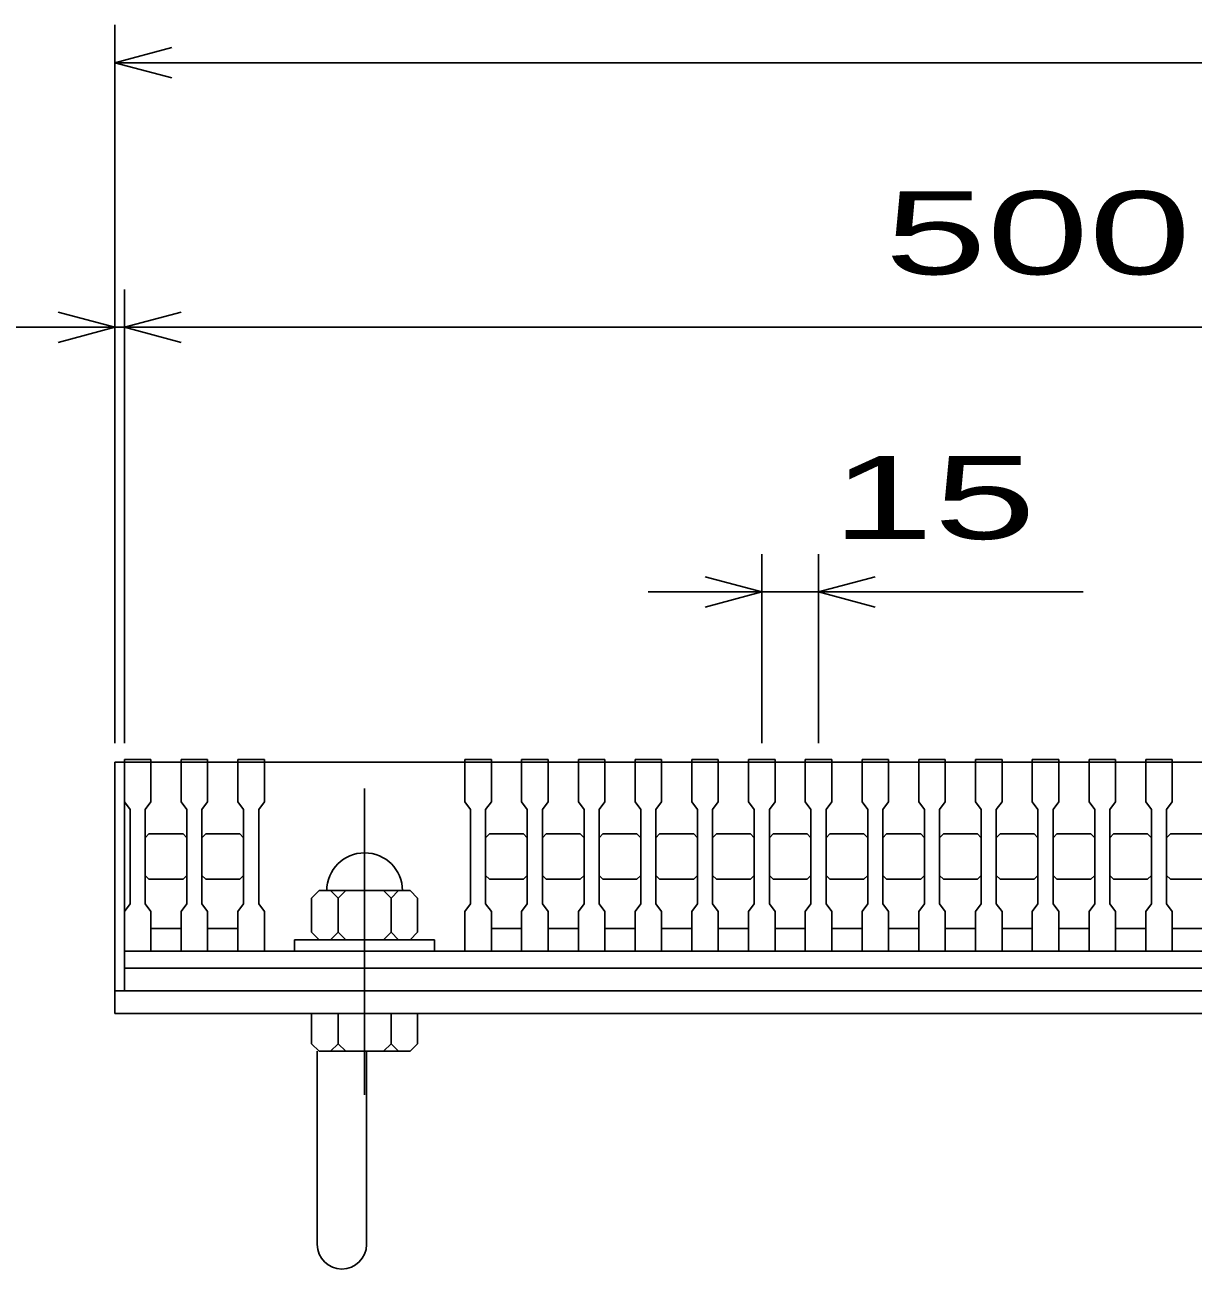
# Model space of a CAD drawing. Units: millimetres, scale not verified. Extents: x -1820 to 1731, y -1282 to 1054.
# Drawn here: x -1378.8 to -1070, y -651.1 to -322 of the extents above; entities that cross this region are included whole.
import ezdxf
from ezdxf.enums import TextEntityAlignment as Align

# ---------------------------------------------------------------- set-up
doc = ezdxf.new("R2010")
doc.units = ezdxf.units.MM
doc.header["$LTSCALE"] = 10
doc.linetypes.add('CHAIN', pattern=[18.5, 12, -1.5, 3.5, -1.5])
for name, color, linetype, lineweight in [('16', 3, 'Continuous', 25), ('19', 6, 'Continuous', 25), ('22', 2, 'Continuous', 25)]:
    doc.layers.add(name, color=color, linetype=linetype, lineweight=lineweight)
doc.styles.add('ベクトル', font='')
doc.styles.get('ベクトル').set_extended_font_data('ベクトル')

msp = doc.modelspace()

# ---------------------------------------------------------------- linework, layer by layer
at = {"layer": '16'}
for p, q in [((-1352.5, -517), (-1352.5, -516.3)), ((-1352.5, -516.3), (-1345.5, -516.3)), ((-1345.5, -516.3), (-1345.5, -517)), ((-1337.5, -517), (-1337.5, -516.3)), ((-1337.5, -516.3), (-1330.5, -516.3)), ((-1330.5, -516.3), (-1330.5, -517)), ((-1322.5, -517), (-1322.5, -516.3)), ((-1322.5, -516.3), (-1315.5, -516.3)), ((-1315.5, -516.3), (-1315.5, -517)), ((-1262.5, -517), (-1262.5, -516.3)), ((-1262.5, -516.3), (-1255.5, -516.3)), ((-1255.5, -516.3), (-1255.5, -517)), ((-1247.5, -517), (-1247.5, -516.3)), ((-1247.5, -516.3), (-1240.5, -516.3)), ((-1240.5, -516.3), (-1240.5, -517)), ((-1232.5, -517), (-1232.5, -516.3)), ((-1232.5, -516.3), (-1225.5, -516.3)), ((-1225.5, -516.3), (-1225.5, -517)), ((-1217.5, -517), (-1217.5, -516.3)), ((-1217.5, -516.3), (-1210.5, -516.3)), ((-1210.5, -516.3), (-1210.5, -517)), ((-1202.5, -517), (-1202.5, -516.3)), ((-1202.5, -516.3), (-1195.5, -516.3)), ((-1195.5, -516.3), (-1195.5, -517)), ((-1187.5, -517), (-1187.5, -516.3)), ((-1187.5, -516.3), (-1180.5, -516.3)), ((-1180.5, -516.3), (-1180.5, -517)), ((-1172.5, -517), (-1172.5, -516.3)), ((-1172.5, -516.3), (-1165.5, -516.3)), ((-1165.5, -516.3), (-1165.5, -517)), ((-1157.5, -517), (-1157.5, -516.3)), ((-1157.5, -516.3), (-1150.5, -516.3)), ((-1150.5, -516.3), (-1150.5, -517)), ((-1142.5, -517), (-1142.5, -516.3)), ((-1142.5, -516.3), (-1135.5, -516.3)), ((-1135.5, -516.3), (-1135.5, -517)), ((-1127.5, -517), (-1127.5, -516.3)), ((-1127.5, -516.3), (-1120.5, -516.3)), ((-1120.5, -516.3), (-1120.5, -517)), ((-1112.5, -517), (-1112.5, -516.3)), ((-1112.5, -516.3), (-1105.5, -516.3)), ((-1105.5, -516.3), (-1105.5, -517)), ((-1097.5, -517), (-1097.5, -516.3)), ((-1097.5, -516.3), (-1090.5, -516.3)), ((-1090.5, -516.3), (-1090.5, -517)), ((-1082.5, -517), (-1082.5, -516.3)), ((-1082.5, -516.3), (-1075.5, -516.3)), ((-1075.5, -516.3), (-1075.5, -517)), ((-1352.5, -517), (-1352.5, -527.5)), ((-1345.5, -517), (-1352.5, -517)), ((-1352.5, -517), (-1352.5, -561)), ((-1352.5, -517), (-852.5, -517)), ((-1345.5, -527.5), (-1345.5, -517)), ((-1337.5, -517), (-1337.5, -527.5)), ((-1330.5, -517), (-1337.5, -517)), ((-1330.5, -527.5), (-1330.5, -517)), ((-1322.5, -517), (-1322.5, -527.5)), ((-1315.5, -517), (-1322.5, -517)), ((-1315.5, -527.5), (-1315.5, -517)), ((-1315.5, -517), (-1262.5, -517)), ((-1262.5, -517), (-1262.5, -527.5)), ((-1255.5, -517), (-1262.5, -517)), ((-1255.5, -527.5), (-1255.5, -517)), ((-1247.5, -517), (-1247.5, -527.5)), ((-1240.5, -517), (-1247.5, -517)), ((-1240.5, -527.5), (-1240.5, -517)), ((-1232.5, -517), (-1232.5, -527.5)), ((-1225.5, -517), (-1232.5, -517)), ((-1225.5, -527.5), (-1225.5, -517)), ((-1217.5, -517), (-1217.5, -527.5)), ((-1210.5, -517), (-1217.5, -517)), ((-1210.5, -527.5), (-1210.5, -517)), ((-1202.5, -517), (-1202.5, -527.5)), ((-1195.5, -517), (-1202.5, -517)), ((-1195.5, -527.5), (-1195.5, -517)), ((-1187.5, -517), (-1187.5, -527.5)), ((-1180.5, -517), (-1187.5, -517)), ((-1180.5, -527.5), (-1180.5, -517)), ((-1172.5, -517), (-1172.5, -527.5)), ((-1165.5, -517), (-1172.5, -517)), ((-1165.5, -527.5), (-1165.5, -517)), ((-1157.5, -517), (-1157.5, -527.5)), ((-1150.5, -517), (-1157.5, -517)), ((-1150.5, -527.5), (-1150.5, -517)), ((-1142.5, -517), (-1142.5, -527.5)), ((-1135.5, -517), (-1142.5, -517)), ((-1135.5, -527.5), (-1135.5, -517)), ((-1127.5, -517), (-1127.5, -527.5)), ((-1120.5, -517), (-1127.5, -517)), ((-1120.5, -527.5), (-1120.5, -517)), ((-1112.5, -517), (-1112.5, -527.5)), ((-1105.5, -517), (-1112.5, -517)), ((-1105.5, -527.5), (-1105.5, -517)), ((-1097.5, -517), (-1097.5, -527.5)), ((-1090.5, -517), (-1097.5, -517)), ((-1090.5, -527.5), (-1090.5, -517)), ((-1082.5, -517), (-1082.5, -527.5)), ((-1075.5, -517), (-1082.5, -517)), ((-1075.5, -527.5), (-1075.5, -517)), ((-1352.5, -527.5), (-1351, -529.5)), ((-1351, -529.5), (-1351, -554.5)), ((-1347, -529.5), (-1345.5, -527.5)), ((-1347, -554.5), (-1347, -529.5)), ((-1337.5, -527.5), (-1336, -529.5)), ((-1336, -529.5), (-1336, -554.5)), ((-1332, -529.5), (-1330.5, -527.5)), ((-1332, -554.5), (-1332, -529.5)), ((-1322.5, -527.5), (-1321, -529.5)), ((-1321, -529.5), (-1321, -554.5)), ((-1317, -529.5), (-1315.5, -527.5)), ((-1317, -554.5), (-1317, -529.5)), ((-1262.5, -527.5), (-1261, -529.5)), ((-1261, -529.5), (-1261, -554.5)), ((-1257, -529.5), (-1255.5, -527.5)), ((-1257, -554.5), (-1257, -529.5)), ((-1247.5, -527.5), (-1246, -529.5)), ((-1246, -529.5), (-1246, -554.5)), ((-1242, -529.5), (-1240.5, -527.5)), ((-1242, -554.5), (-1242, -529.5)), ((-1232.5, -527.5), (-1231, -529.5)), ((-1231, -529.5), (-1231, -554.5)), ((-1227, -529.5), (-1225.5, -527.5)), ((-1227, -554.5), (-1227, -529.5)), ((-1217.5, -527.5), (-1216, -529.5)), ((-1216, -529.5), (-1216, -554.5)), ((-1212, -529.5), (-1210.5, -527.5)), ((-1212, -554.5), (-1212, -529.5)), ((-1202.5, -527.5), (-1201, -529.5)), ((-1201, -529.5), (-1201, -554.5)), ((-1197, -529.5), (-1195.5, -527.5)), ((-1197, -554.5), (-1197, -529.5)), ((-1187.5, -527.5), (-1186, -529.5)), ((-1186, -529.5), (-1186, -554.5)), ((-1182, -529.5), (-1180.5, -527.5)), ((-1182, -554.5), (-1182, -529.5)), ((-1172.5, -527.5), (-1171, -529.5)), ((-1171, -529.5), (-1171, -554.5)), ((-1167, -529.5), (-1165.5, -527.5)), ((-1167, -554.5), (-1167, -529.5)), ((-1157.5, -527.5), (-1156, -529.5)), ((-1156, -529.5), (-1156, -554.5)), ((-1152, -529.5), (-1150.5, -527.5)), ((-1152, -554.5), (-1152, -529.5)), ((-1142.5, -527.5), (-1141, -529.5)), ((-1141, -529.5), (-1141, -554.5)), ((-1137, -529.5), (-1135.5, -527.5)), ((-1137, -554.5), (-1137, -529.5)), ((-1127.5, -527.5), (-1126, -529.5)), ((-1126, -529.5), (-1126, -554.5)), ((-1122, -529.5), (-1120.5, -527.5)), ((-1122, -554.5), (-1122, -529.5)), ((-1112.5, -527.5), (-1111, -529.5)), ((-1111, -529.5), (-1111, -554.5)), ((-1107, -529.5), (-1105.5, -527.5)), ((-1107, -554.5), (-1107, -529.5)), ((-1097.5, -527.5), (-1096, -529.5)), ((-1096, -529.5), (-1096, -554.5)), ((-1092, -529.5), (-1090.5, -527.5)), ((-1092, -554.5), (-1092, -529.5)), ((-1082.5, -527.5), (-1081, -529.5)), ((-1081, -529.5), (-1081, -554.5)), ((-1077, -529.5), (-1075.5, -527.5)), ((-1077, -554.5), (-1077, -529.5)), ((-1347, -537), (-1346, -536)), ((-1346, -536), (-1337, -536)), ((-1337, -536), (-1336, -537)), ((-1332, -537), (-1331, -536)), ((-1331, -536), (-1322, -536)), ((-1322, -536), (-1321, -537)), ((-1257, -537), (-1256, -536)), ((-1256, -536), (-1247, -536)), ((-1247, -536), (-1246, -537)), ((-1242, -537), (-1241, -536)), ((-1241, -536), (-1232, -536)), ((-1232, -536), (-1231, -537)), ((-1227, -537), (-1226, -536)), ((-1226, -536), (-1217, -536)), ((-1217, -536), (-1216, -537)), ((-1212, -537), (-1211, -536)), ((-1211, -536), (-1202, -536)), ((-1202, -536), (-1201, -537)), ((-1197, -537), (-1196, -536)), ((-1196, -536), (-1187, -536)), ((-1187, -536), (-1186, -537)), ((-1182, -537), (-1181, -536)), ((-1181, -536), (-1172, -536)), ((-1172, -536), (-1171, -537)), ((-1167, -537), (-1166, -536)), ((-1166, -536), (-1157, -536)), ((-1157, -536), (-1156, -537)), ((-1152, -537), (-1151, -536)), ((-1151, -536), (-1142, -536)), ((-1142, -536), (-1141, -537)), ((-1137, -537), (-1136, -536)), ((-1136, -536), (-1127, -536)), ((-1127, -536), (-1126, -537)), ((-1122, -537), (-1121, -536)), ((-1121, -536), (-1112, -536)), ((-1112, -536), (-1111, -537)), ((-1107, -537), (-1106, -536)), ((-1106, -536), (-1097, -536)), ((-1097, -536), (-1096, -537)), ((-1092, -537), (-1091, -536)), ((-1091, -536), (-1082, -536)), ((-1082, -536), (-1081, -537)), ((-1077, -537), (-1076, -536)), ((-1076, -536), (-1067, -536)), ((-1346, -548), (-1347, -547)), ((-1337, -548), (-1346, -548)), ((-1336, -547), (-1337, -548)), ((-1331, -548), (-1332, -547)), ((-1322, -548), (-1331, -548)), ((-1321, -547), (-1322, -548)), ((-1256, -548), (-1257, -547)), ((-1247, -548), (-1256, -548)), ((-1246, -547), (-1247, -548)), ((-1241, -548), (-1242, -547)), ((-1232, -548), (-1241, -548)), ((-1231, -547), (-1232, -548)), ((-1226, -548), (-1227, -547)), ((-1217, -548), (-1226, -548)), ((-1216, -547), (-1217, -548)), ((-1211, -548), (-1212, -547)), ((-1202, -548), (-1211, -548)), ((-1201, -547), (-1202, -548)), ((-1196, -548), (-1197, -547)), ((-1187, -548), (-1196, -548)), ((-1186, -547), (-1187, -548)), ((-1181, -548), (-1182, -547)), ((-1172, -548), (-1181, -548)), ((-1171, -547), (-1172, -548)), ((-1166, -548), (-1167, -547)), ((-1157, -548), (-1166, -548)), ((-1156, -547), (-1157, -548)), ((-1151, -548), (-1152, -547)), ((-1142, -548), (-1151, -548)), ((-1141, -547), (-1142, -548)), ((-1136, -548), (-1137, -547)), ((-1127, -548), (-1136, -548)), ((-1126, -547), (-1127, -548)), ((-1121, -548), (-1122, -547)), ((-1112, -548), (-1121, -548)), ((-1111, -547), (-1112, -548)), ((-1106, -548), (-1107, -547)), ((-1097, -548), (-1106, -548)), ((-1096, -547), (-1097, -548)), ((-1091, -548), (-1092, -547)), ((-1082, -548), (-1091, -548)), ((-1081, -547), (-1082, -548)), ((-1076, -548), (-1077, -547)), ((-1067, -548), (-1076, -548)), ((-1301, -551), (-1303, -553)), ((-1277, -551), (-1301, -551)), ((-1296, -553), (-1298, -551)), ((-1294, -551), (-1296, -553)), ((-1282, -553), (-1284, -551)), ((-1280, -551), (-1282, -553)), ((-1275, -553), (-1277, -551)), ((-1351, -554.5), (-1352.5, -556.5)), ((-1345.5, -556.5), (-1347, -554.5)), ((-1336, -554.5), (-1337.5, -556.5)), ((-1330.5, -556.5), (-1332, -554.5)), ((-1321, -554.5), (-1322.5, -556.5)), ((-1315.5, -556.5), (-1317, -554.5)), ((-1303, -553), (-1303, -562)), ((-1296, -562), (-1296, -553)), ((-1282, -562), (-1282, -553)), ((-1275, -562), (-1275, -553)), ((-1261, -554.5), (-1262.5, -556.5)), ((-1255.5, -556.5), (-1257, -554.5)), ((-1246, -554.5), (-1247.5, -556.5)), ((-1240.5, -556.5), (-1242, -554.5)), ((-1231, -554.5), (-1232.5, -556.5)), ((-1225.5, -556.5), (-1227, -554.5)), ((-1216, -554.5), (-1217.5, -556.5)), ((-1210.5, -556.5), (-1212, -554.5)), ((-1201, -554.5), (-1202.5, -556.5)), ((-1195.5, -556.5), (-1197, -554.5)), ((-1186, -554.5), (-1187.5, -556.5)), ((-1180.5, -556.5), (-1182, -554.5)), ((-1171, -554.5), (-1172.5, -556.5)), ((-1165.5, -556.5), (-1167, -554.5)), ((-1156, -554.5), (-1157.5, -556.5)), ((-1150.5, -556.5), (-1152, -554.5)), ((-1141, -554.5), (-1142.5, -556.5)), ((-1135.5, -556.5), (-1137, -554.5)), ((-1126, -554.5), (-1127.5, -556.5)), ((-1120.5, -556.5), (-1122, -554.5)), ((-1111, -554.5), (-1112.5, -556.5)), ((-1105.5, -556.5), (-1107, -554.5)), ((-1096, -554.5), (-1097.5, -556.5)), ((-1090.5, -556.5), (-1092, -554.5)), ((-1081, -554.5), (-1082.5, -556.5)), ((-1075.5, -556.5), (-1077, -554.5)), ((-1352.5, -556.5), (-1352.5, -567)), ((-1345.5, -567), (-1345.5, -556.5)), ((-1337.5, -556.5), (-1337.5, -567)), ((-1330.5, -567), (-1330.5, -556.5)), ((-1322.5, -556.5), (-1322.5, -567)), ((-1315.5, -567), (-1315.5, -556.5)), ((-1262.5, -556.5), (-1262.5, -567)), ((-1255.5, -567), (-1255.5, -556.5)), ((-1247.5, -556.5), (-1247.5, -567)), ((-1240.5, -567), (-1240.5, -556.5)), ((-1232.5, -556.5), (-1232.5, -567)), ((-1225.5, -567), (-1225.5, -556.5)), ((-1217.5, -556.5), (-1217.5, -567)), ((-1210.5, -567), (-1210.5, -556.5)), ((-1202.5, -556.5), (-1202.5, -567)), ((-1195.5, -567), (-1195.5, -556.5)), ((-1187.5, -556.5), (-1187.5, -567)), ((-1180.5, -567), (-1180.5, -556.5)), ((-1172.5, -556.5), (-1172.5, -567)), ((-1165.5, -567), (-1165.5, -556.5)), ((-1157.5, -556.5), (-1157.5, -567)), ((-1150.5, -567), (-1150.5, -556.5)), ((-1142.5, -556.5), (-1142.5, -567)), ((-1135.5, -567), (-1135.5, -556.5)), ((-1127.5, -556.5), (-1127.5, -567)), ((-1120.5, -567), (-1120.5, -556.5)), ((-1112.5, -556.5), (-1112.5, -567)), ((-1105.5, -567), (-1105.5, -556.5)), ((-1097.5, -556.5), (-1097.5, -567)), ((-1090.5, -567), (-1090.5, -556.5)), ((-1082.5, -556.5), (-1082.5, -567)), ((-1075.5, -567), (-1075.5, -556.5)), ((-1345.5, -561), (-1337.5, -561)), ((-1330.5, -561), (-1322.5, -561)), ((-1303, -562), (-1301, -564)), ((-1298, -564), (-1296, -562)), ((-1296, -562), (-1294, -564)), ((-1284, -564), (-1282, -562)), ((-1282, -562), (-1280, -564)), ((-1277, -564), (-1275, -562)), ((-1255.5, -561), (-1247.5, -561)), ((-1240.5, -561), (-1232.5, -561)), ((-1225.5, -561), (-1217.5, -561)), ((-1210.5, -561), (-1202.5, -561)), ((-1195.5, -561), (-1187.5, -561)), ((-1180.5, -561), (-1172.5, -561)), ((-1165.5, -561), (-1157.5, -561)), ((-1150.5, -561), (-1142.5, -561)), ((-1135.5, -561), (-1127.5, -561)), ((-1120.5, -561), (-1112.5, -561)), ((-1105.5, -561), (-1097.5, -561)), ((-1090.5, -561), (-1082.5, -561)), ((-1075.5, -561), (-1067.5, -561)), ((-1307.5, -567), (-1307.5, -564)), ((-1307.5, -564), (-1270.5, -564)), ((-1270.5, -564), (-1270.5, -567)), ((-1352.5, -567), (-1345.5, -567)), ((-1352.5, -567), (-852.5, -567)), ((-1352.5, -571.5), (-1352.5, -567)), ((-1337.5, -567), (-1330.5, -567)), ((-1322.5, -567), (-1315.5, -567)), ((-1262.5, -567), (-1315.5, -567)), ((-1270.5, -567), (-1307.5, -567)), ((-1262.5, -567), (-1255.5, -567)), ((-1247.5, -567), (-1240.5, -567)), ((-1232.5, -567), (-1225.5, -567)), ((-1217.5, -567), (-1210.5, -567)), ((-1202.5, -567), (-1195.5, -567)), ((-1187.5, -567), (-1180.5, -567)), ((-1172.5, -567), (-1165.5, -567)), ((-1157.5, -567), (-1150.5, -567)), ((-1142.5, -567), (-1135.5, -567)), ((-1127.5, -567), (-1120.5, -567)), ((-1112.5, -567), (-1105.5, -567)), ((-1097.5, -567), (-1090.5, -567)), ((-1082.5, -567), (-1075.5, -567)), ((-852.5, -571.5), (-1352.5, -571.5)), ((-1352.5, -571.5), (-1352.5, -577.5)), ((-1352.5, -577.5), (-852.5, -577.5))]:
    msp.add_line(p, q, dxfattribs=at)
at = {"layer": '16', "linetype": 'CHAIN'}
msp.add_line((-1289, -524), (-1289, -605), dxfattribs=at)
at = {"layer": '16'}
msp.add_arc((-1289, -551), 10, 0, 180, dxfattribs=at)
at = {"layer": '19'}
for p, q in [((-1355, -577.5), (-1355, -517)), ((-1355, -517), (-1352.5, -517)), ((-1355, -577.5), (-345, -577.5)), ((-1355, -583.5), (-1355, -577.5)), ((-345, -583.5), (-1355, -583.5)), ((-1303, -583.5), (-1303, -591.5)), ((-1275, -583.5), (-1303, -583.5)), ((-1296, -583.5), (-1296, -591.5)), ((-1282, -583.5), (-1282, -591.5)), ((-1275, -591.5), (-1275, -583.5)), ((-1303, -591.5), (-1301, -593.5)), ((-1296, -591.5), (-1298, -593.5)), ((-1294, -593.5), (-1296, -591.5)), ((-1282, -591.5), (-1284, -593.5)), ((-1280, -593.5), (-1282, -591.5)), ((-1277, -593.5), (-1275, -591.5)), ((-1301.5, -644.61), (-1301.5, -593.5)), ((-1301, -593.5), (-1277, -593.5)), ((-1288.5, -644.61), (-1288.5, -593.5))]:
    msp.add_line(p, q, dxfattribs=at)
msp.add_arc((-1295, -644.61), 6.5, 180, 0, dxfattribs=at)
at = {"layer": '22', "color": 4}
for p, q in [((-1355, -512), (-1355, -322)), ((-1355, -332), (-1340, -328)), ((-1340, -336), (-1355, -332)), ((-1355, -332), (-345, -332)), ((-1355, -512), (-1355, -392)), ((-1352.5, -512), (-1352.5, -392)), ((-1355, -402), (-1370, -398)), ((-1352.5, -402), (-1337.5, -398)), ((-1450, -402), (-1355, -402)), ((-1370, -406), (-1355, -402)), ((-1355, -402), (-1352.5, -402)), ((-1337.5, -406), (-1352.5, -402)), ((-1352.5, -402), (-852.5, -402)), ((-1184, -512), (-1184, -462)), ((-1169, -462), (-1169, -512)), ((-1184, -472), (-1199, -468)), ((-1169, -472), (-1154, -468)), ((-1184, -472), (-1214, -472)), ((-1199, -476), (-1184, -472)), ((-1184, -472), (-1169, -472)), ((-1154, -476), (-1169, -472)), ((-1169, -472), (-1099, -472))]:
    msp.add_line(p, q, dxfattribs=at)

# ---------------------------------------------------------------- texts
at = {"layer": '22', "style": 'ベクトル', "width": 1.65}
for s, p in [(' 500 ', (-1165, -377)), (' 15 ', (-1179, -447))]:
    msp.add_text(s, height=21.99, dxfattribs=at).set_placement(p, align=Align.MIDDLE_LEFT)

doc.saveas('drawing.dxf')
